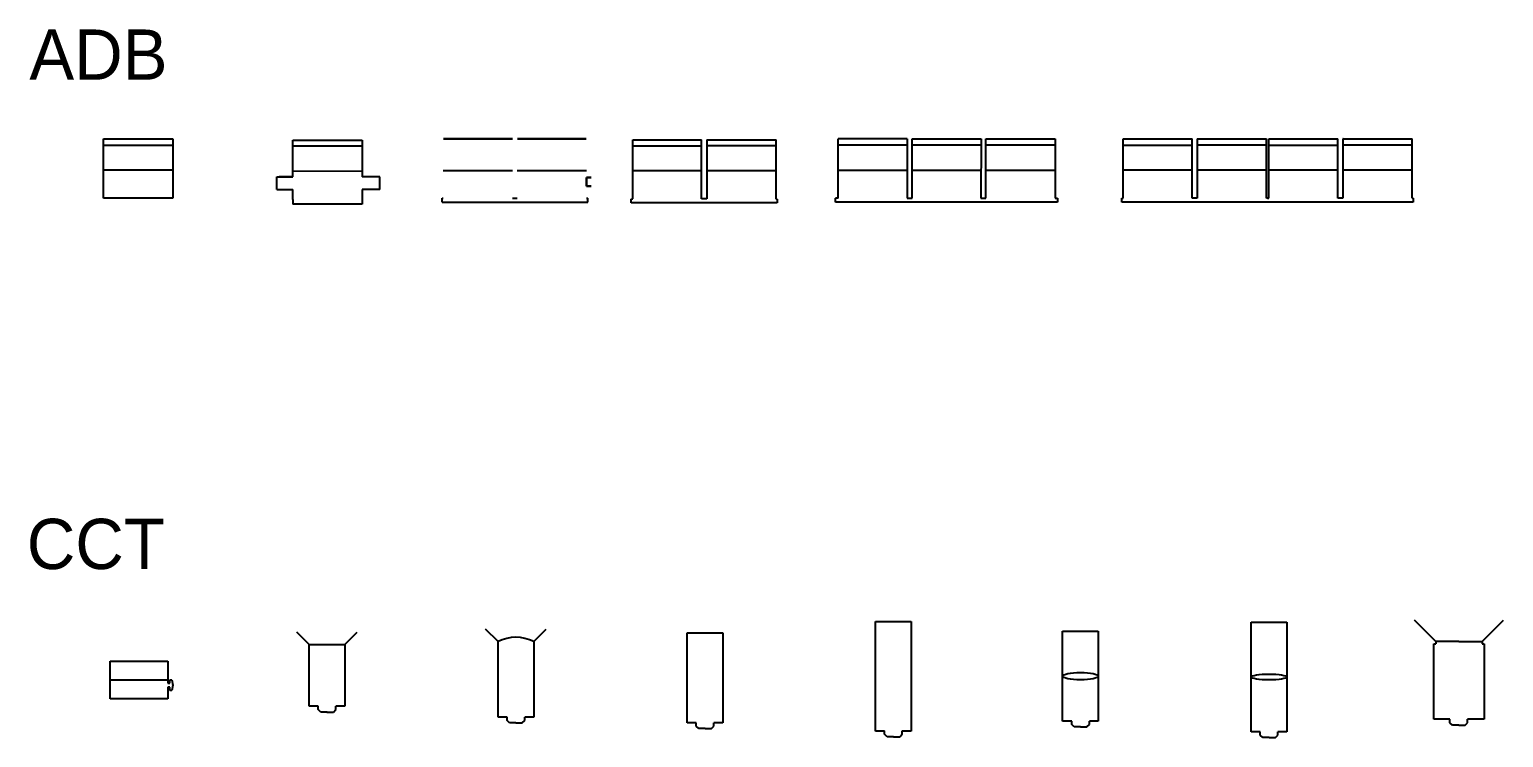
# Model space of a CAD drawing. Extents: x -17897 to 28333, y -5450 to 20354.
# Drawn here: x 767 to 6634, y 17380 to 20199 of the extents above; entities that cross this region are included whole.
import ezdxf
from ezdxf.enums import TextEntityAlignment as Align

# ---------------------------------------------------------------- set-up
doc = ezdxf.new("R2010")
doc.units = 0
doc.layers.get('0').update_dxf_attribs({"linetype": 'CONTINUOUS'})
doc.layers.add('LANTERNS', color=7, linetype='CONTINUOUS')

# ---------------------------------------------------------------- blocks, each defined once
blk = doc.blocks.new('AC1001-2x2')
at = {"linetype": 'Continuous', "extrusion": (1.22461e-16, 1, 0)}
for p, q in [((-11.1, 154.2, -453), (-285.1, 154.2, -19)), ((-285.1, 154.2, -453), (-11.1, 154.2, -19)), ((-11.1, 154.2, -927), (-285.1, 154.2, -493)), ((-285.1, 154.2, -927), (-11.1, 154.2, -493)), ((282.9, 154.2, -453), (8.9, 154.2, -19)), ((8.9, 154.2, -453), (282.9, 154.2, -19)), ((282.9, 154.2, -927), (8.9, 154.2, -493)), ((8.9, 154.2, -927), (282.9, 154.2, -493))]:
    blk.add_line(p, q, dxfattribs=at)
for p, q in [((-286.1, 28.9, -74), (-10.1, 28.9, -74)), ((7.9, 28.9, -74), (283.9, 28.9, -74)), ((-291.1, -81.8, -173), (-286.1, -81.8, -109)), ((-10.1, -81.8, -285), (7.9, -81.8, -109)), ((283.9, -81.8, -109), (288.9, -81.8, -173))]:
    blk.add_line(p, q)
at = {"layer": 'LANTERNS', "extrusion": (0, 0, -1)}
for p, q in [((283.9, 0.7, -730.5), (283.9, -34.3, -730.5)), ((283.9, 0.7, -730.5), (285.4, 0.7, -730.5)), ((283.9, 0.7, -256.5), (283.9, -34.3, -256.5)), ((283.9, 0.7, -256.5), (285.4, 0.7, -256.5)), ((285.9, 0.7, -719.5), (299.9, 0.7, -719.5)), ((299.9, 0.7, -646), (285.9, 0.7, -646)), ((285.9, 0.7, -245.5), (299.9, 0.7, -245.5)), ((299.9, 0.7, -172), (285.9, 0.7, -172)), ((285.4, -34.3, -730.5), (283.9, -34.3, -730.5)), ((285.4, -34.3, -256.5), (283.9, -34.3, -256.5)), ((285.9, -34.3, -719.5), (299.9, -34.3, -719.5)), ((299.9, -34.3, -646), (285.9, -34.3, -646)), ((285.9, -34.3, -245.5), (299.9, -34.3, -245.5)), ((299.9, -34.3, -172), (285.9, -34.3, -172))]:
    blk.add_line(p, q, dxfattribs=at)
at = {"layer": 'LANTERNS'}
for p, q in [((283.9, 0.7, -633.5), (285.4, 0.7, -633.5)), ((283.9, -34.3, -633.5), (283.9, 0.7, -633.5)), ((283.9, 0.7, -720), (283.9, -34.3, -720)), ((283.9, 0.7, -644), (283.9, -34.3, -644)), ((283.9, 0.7, -159.5), (285.4, 0.7, -159.5)), ((283.9, -34.3, -159.5), (283.9, 0.7, -159.5)), ((283.9, 0.7, -246), (283.9, -34.3, -246)), ((283.9, 0.7, -170), (283.9, -34.3, -170)), ((285.9, 0.7, -718), (299.9, 0.7, -718)), ((299.9, 0.7, -644.5), (285.9, 0.7, -644.5)), ((285.9, 0.7, -244), (299.9, 0.7, -244)), ((299.9, 0.7, -170.5), (285.9, 0.7, -170.5)), ((285.4, -34.3, -633.5), (283.9, -34.3, -633.5)), ((285.4, -34.3, -159.5), (283.9, -34.3, -159.5)), ((285.9, -34.3, -718), (299.9, -34.3, -718)), ((299.9, -34.3, -644.5), (285.9, -34.3, -644.5)), ((285.9, -34.3, -244), (299.9, -34.3, -244)), ((299.9, -34.3, -170.5), (285.9, -34.3, -170.5)), ((-291.1, -96.8, -647), (-291.1, -81.8, -647)), ((-291.1, -96.8, -647), (288.9, -96.8, -647)), ((288.9, -96.8, -647), (288.9, -81.8, -647))]:
    blk.add_line(p, q, dxfattribs=at)
at = {"layer": 'LANTERNS', "extrusion": (1.22461e-16, 1, 0)}
for p, q in [((283.9, 0.7, -730.5), (285.4, 0.7, -730.5)), ((283.9, 0.7, -720), (283.9, 0.7, -730.5)), ((283.9, 0.7, -633.5), (285.4, 0.7, -633.5)), ((283.9, 0.7, -633.5), (283.9, 0.7, -644)), ((283.9, 0.7, -256.5), (285.4, 0.7, -256.5)), ((283.9, 0.7, -246), (283.9, 0.7, -256.5)), ((283.9, 0.7, -159.5), (285.4, 0.7, -159.5)), ((283.9, 0.7, -159.5), (283.9, 0.7, -170)), ((285.4, 0.7, -730.5), (285.4, 0.7, -720)), ((285.4, 0.7, -644), (285.4, 0.7, -633.5)), ((285.4, 0.7, -256.5), (285.4, 0.7, -246)), ((285.4, 0.7, -170), (285.4, 0.7, -159.5)), ((285.9, 0.7, -719.5), (299.9, 0.7, -719.5)), ((285.9, 0.7, -718), (299.9, 0.7, -718)), ((299.9, 0.7, -644.5), (285.9, 0.7, -644.5)), ((299.9, 0.7, -646), (285.9, 0.7, -646)), ((285.9, 0.7, -245.5), (299.9, 0.7, -245.5)), ((285.9, 0.7, -244), (299.9, 0.7, -244)), ((299.9, 0.7, -170.5), (285.9, 0.7, -170.5)), ((299.9, 0.7, -172), (285.9, 0.7, -172)), ((300.4, 0.7, -717.5), (300.4, 0.7, -646.5)), ((300.4, 0.7, -243.5), (300.4, 0.7, -172.5)), ((301.9, 0.7, -717.5), (301.9, 0.7, -646.5)), ((301.9, 0.7, -243.5), (301.9, 0.7, -172.5))]:
    blk.add_line(p, q, dxfattribs=at)
at = {"layer": 'LANTERNS', "extrusion": (-1, 1.22461e-16, 0)}
for p, q in [((283.9, 0.7, -644), (283.9, -34.3, -644)), ((283.9, 0.7, -633.5), (283.9, 0.7, -644)), ((283.9, -34.3, -633.5), (283.9, 0.7, -633.5)), ((283.9, 0.7, -720), (283.9, -34.3, -720)), ((283.9, 0.7, -720), (283.9, 0.7, -730.5)), ((283.9, 0.7, -730.5), (283.9, -34.3, -730.5)), ((283.9, 0.7, -170), (283.9, -34.3, -170)), ((283.9, 0.7, -159.5), (283.9, 0.7, -170)), ((283.9, -34.3, -159.5), (283.9, 0.7, -159.5)), ((283.9, 0.7, -246), (283.9, -34.3, -246)), ((283.9, 0.7, -246), (283.9, 0.7, -256.5)), ((283.9, 0.7, -256.5), (283.9, -34.3, -256.5)), ((300.4, 0.7, -717.5), (300.4, 0.7, -646.5)), ((300.4, 0.7, -243.5), (300.4, 0.7, -172.5)), ((283.9, -34.3, -644), (283.9, -34.3, -633.5)), ((283.9, -34.3, -730.5), (283.9, -34.3, -720)), ((283.9, -34.3, -170), (283.9, -34.3, -159.5)), ((283.9, -34.3, -256.5), (283.9, -34.3, -246)), ((300.4, -34.3, -717.5), (300.4, -34.3, -646.5)), ((300.4, -34.3, -243.5), (300.4, -34.3, -172.5))]:
    blk.add_line(p, q, dxfattribs=at)
at = {"layer": 'LANTERNS', "extrusion": (1, -1.22461e-16, 0)}
for p, q in [((285.4, 0.7, -730.5), (285.4, 0.7, -720)), ((285.4, 0.7, -644), (285.4, 0.7, -633.5)), ((285.4, 0.7, -256.5), (285.4, 0.7, -246)), ((285.4, 0.7, -170), (285.4, 0.7, -159.5)), ((301.9, 0.7, -717.5), (301.9, 0.7, -646.5)), ((301.9, 0.7, -243.5), (301.9, 0.7, -172.5)), ((285.4, -34.3, -730.5), (285.4, -34.3, -720)), ((285.4, -34.3, -644), (285.4, -34.3, -633.5)), ((285.4, -34.3, -256.5), (285.4, -34.3, -246)), ((285.4, -34.3, -170), (285.4, -34.3, -159.5)), ((301.9, -34.3, -717.5), (301.9, -34.3, -646.5)), ((301.9, -34.3, -243.5), (301.9, -34.3, -172.5))]:
    blk.add_line(p, q, dxfattribs=at)
at = {"layer": 'LANTERNS', "extrusion": (-1.22461e-16, -1, 0)}
for p, q in [((283.9, -34.3, -730.5), (283.9, -34.3, -720)), ((285.4, -34.3, -730.5), (283.9, -34.3, -730.5)), ((283.9, -34.3, -644), (283.9, -34.3, -633.5)), ((285.4, -34.3, -633.5), (283.9, -34.3, -633.5)), ((283.9, -34.3, -256.5), (283.9, -34.3, -246)), ((285.4, -34.3, -256.5), (283.9, -34.3, -256.5)), ((283.9, -34.3, -170), (283.9, -34.3, -159.5)), ((285.4, -34.3, -159.5), (283.9, -34.3, -159.5)), ((285.4, -34.3, -730.5), (285.4, -34.3, -720)), ((285.4, -34.3, -644), (285.4, -34.3, -633.5)), ((285.4, -34.3, -256.5), (285.4, -34.3, -246)), ((285.4, -34.3, -170), (285.4, -34.3, -159.5)), ((285.9, -34.3, -718), (299.9, -34.3, -718)), ((285.9, -34.3, -719.5), (299.9, -34.3, -719.5)), ((299.9, -34.3, -646), (285.9, -34.3, -646)), ((299.9, -34.3, -644.5), (285.9, -34.3, -644.5)), ((285.9, -34.3, -244), (299.9, -34.3, -244)), ((285.9, -34.3, -245.5), (299.9, -34.3, -245.5)), ((299.9, -34.3, -172), (285.9, -34.3, -172)), ((299.9, -34.3, -170.5), (285.9, -34.3, -170.5)), ((300.4, -34.3, -717.5), (300.4, -34.3, -646.5)), ((300.4, -34.3, -243.5), (300.4, -34.3, -172.5)), ((301.9, -34.3, -717.5), (301.9, -34.3, -646.5)), ((301.9, -34.3, -243.5), (301.9, -34.3, -172.5)), ((-291.1, -96.8, -714), (288.9, -96.8, -714)), ((-291.1, -96.8, -717), (288.9, -96.8, -717)), ((-291.1, -96.8, -717), (-291.1, -96.8, -714)), ((288.9, -96.8, -717), (288.9, -96.8, -714))]:
    blk.add_line(p, q, dxfattribs=at)
at = {"layer": 'LANTERNS', "extrusion": (1.22461e-16, 1, 0)}
for centre, radius, start, end in [((-285.9, -720, 0.7), 2, 0, 90), ((-285.9, -644, 0.7), 2, 270, 0), ((-285.9, -720, 0.7), 2, 0, 90), ((-285.9, -644, 0.7), 2, 270, 0), ((-285.9, -246, 0.7), 2, 0, 90), ((-285.9, -170, 0.7), 2, 270, 0), ((-285.9, -246, 0.7), 2, 0, 90), ((-285.9, -170, 0.7), 2, 270, 0), ((-285.9, -720, 0.7), 0.5, 0, 90), ((-285.9, -644, 0.7), 0.5, 270, 0), ((-285.9, -720, 0.7), 0.5, 0, 90), ((-285.9, -644, 0.7), 0.5, 270, 0), ((-285.9, -246, 0.7), 0.5, 0, 90), ((-285.9, -170, 0.7), 0.5, 270, 0), ((-285.9, -246, 0.7), 0.5, 0, 90), ((-285.9, -170, 0.7), 0.5, 270, 0), ((-299.9, -717.5, 0.7), 2, 180, 270), ((-299.9, -717.5, 0.7), 0.5, 180, 270), ((-299.9, -646.5, 0.7), 2, 90, 180), ((-299.9, -646.5, 0.7), 0.5, 90, 180), ((-299.9, -243.5, 0.7), 2, 180, 270), ((-299.9, -243.5, 0.7), 0.5, 180, 270), ((-299.9, -172.5, 0.7), 2, 90, 180), ((-299.9, -172.5, 0.7), 0.5, 90, 180), ((-285.9, -720, -34.3), 2, 0, 90), ((-285.9, -644, -34.3), 2, 270, 0), ((-285.9, -246, -34.3), 2, 0, 90), ((-285.9, -170, -34.3), 2, 270, 0), ((-285.9, -720, -34.3), 0.5, 0, 90), ((-285.9, -644, -34.3), 0.5, 270, 0), ((-285.9, -246, -34.3), 0.5, 0, 90), ((-285.9, -170, -34.3), 0.5, 270, 0)]:
    blk.add_arc(centre, radius, start, end, dxfattribs=at)
at = {"layer": 'LANTERNS', "extrusion": (-1.22461e-16, -1, 0)}
for centre, radius, start, end in [((299.9, -717.5, -0.7), 2, 270, 0), ((299.9, -717.5, -0.7), 0.5, 270, 0), ((299.9, -646.5, -0.7), 0.5, 0, 90), ((299.9, -646.5, -0.7), 2, 0, 90), ((299.9, -243.5, -0.7), 2, 270, 0), ((299.9, -243.5, -0.7), 0.5, 270, 0), ((299.9, -172.5, -0.7), 0.5, 0, 90), ((299.9, -172.5, -0.7), 2, 0, 90), ((285.9, -720, 34.3), 2, 90, 180), ((285.9, -644, 34.3), 2, 180, 270), ((285.9, -246, 34.3), 2, 90, 180), ((285.9, -170, 34.3), 2, 180, 270), ((285.9, -720, 34.3), 0.5, 90, 180), ((285.9, -644, 34.3), 0.5, 180, 270), ((285.9, -246, 34.3), 0.5, 90, 180), ((285.9, -170, 34.3), 0.5, 180, 270), ((299.9, -717.5, 34.3), 0.5, 270, 0), ((299.9, -717.5, 34.3), 2, 270, 0), ((299.9, -646.5, 34.3), 0.5, 0, 90), ((299.9, -646.5, 34.3), 2, 0, 90), ((299.9, -717.5, 34.3), 2, 270, 0), ((299.9, -717.5, 34.3), 0.5, 270, 0), ((299.9, -646.5, 34.3), 0.5, 0, 90), ((299.9, -646.5, 34.3), 2, 0, 90), ((299.9, -243.5, 34.3), 0.5, 270, 0), ((299.9, -243.5, 34.3), 2, 270, 0), ((299.9, -172.5, 34.3), 0.5, 0, 90), ((299.9, -172.5, 34.3), 2, 0, 90), ((299.9, -243.5, 34.3), 2, 270, 0), ((299.9, -243.5, 34.3), 0.5, 270, 0), ((299.9, -172.5, 34.3), 0.5, 0, 90), ((299.9, -172.5, 34.3), 2, 0, 90)]:
    blk.add_arc(centre, radius, start, end, dxfattribs=at)
at = {"flags": 4}
for tag, width, p, p2 in [('COLOUR1', 0.784865, (-272.7, 43.1), (-24.1, 43.1)), ('COLOUR2', 0.734847, (22.6, 43.1), (267.5, 43.1)), ('COLOUR3', 0.745622, (-272.7, -69), (-24.1, -69)), ('COLOUR4', 0.734847, (22.6, -69), (267.5, -69))]:
    blk.add_attdef(tag, text='', height=50, dxfattribs=dict(at, width=width)).set_placement(p, p2, align=Align.FIT)
blk = doc.blocks.new('AC1001')
for p, q in [((-138, -159.8, -103), (-138, 76.2, -12)), ((-138, 76.2, -12), (138, 76.2, -12)), ((138, 76.2, -12), (138, -159.8, -103)), ((-138, 52.2, -12), (138, 52.2, -12)), ((138, -47.4, -347), (-138, -47.4, -347)), ((138, -159.8, -103), (-138, -159.8, -103))]:
    blk.add_line(p, q)
at = {"width": 0.974118}
blk.add_attdef('COLOUR', text='', height=50, dxfattribs=at).set_placement((-138, -41.8, -57.5), (138, -41.8, -57.5), align=Align.FIT)
blk = doc.blocks.new('AC1001x2Horiz')
for p, q in [((-281.8, -159.7, -111.6), (-281.8, 75.3, -21)), ((-281.8, 75.3, -21), (-7.8, 75.3, -20.5)), ((-7.8, -159.7, -111.6), (-7.8, 75.3, -21)), ((12.2, 75.3, -20), (12.2, -159.7, -110.6)), ((13.2, 75.3, -20.5), (12.2, 75.3, -20)), ((13.2, 75.3, -20.5), (288.2, 75.3, -20)), ((288.2, -160.7, -111), (288.2, 75.3, -20)), ((-281.8, 51.3, -20), (-7.8, 51.3, -20)), ((288.2, 51.3, -20), (12.2, 51.3, -20)), ((-7.8, -48.7, -76), (-281.8, -48.7, -76)), ((288.2, -48.7, -76), (12.2, -48.7, -76)), ((-287.8, -160.7, -175), (-281.8, -159.7, -111.6)), ((-287.8, -175.7, -175), (-287.8, -160.7, -175)), ((292.2, -175.7, -175), (-287.8, -175.7, -175)), ((12.2, -159.7, -111.6), (-7.8, -159.7, -111.6)), ((292.2, -160.7, -175), (288.2, -160.7, -111)), ((292.2, -160.7, -175), (292.2, -175.7, -175))]:
    blk.add_line(p, q)
at = {"width": 0.865263}
blk.add_attdef('COLOUR1', text='', height=50, dxfattribs=at).set_placement((-281.8, -42.2, -66.3), (-7.8, -42.2, -66.3), align=Align.FIT)
at = {"width": 0.828001}
blk.add_attdef('COLOUR2', text='', height=50, rotation=359.8962, dxfattribs=at).set_placement((12.2, -42.2, -65.3), (288.2, -42.7, -65.3), align=Align.FIT)
blk = doc.blocks.new('AC1001x2Vert')
for p, q in [((-135, 76.6, -18), (141, 76.6, -18)), ((-135, -69.4, -74.3), (-135, 76.6, -18)), ((141, 76.6, -18), (141, -69.4, -18)), ((141, 53, -454.6), (-135, 53, -454.6)), ((141, -47, -354), (-135, -47.4, -74)), ((-199, -119.4, -27), (-199, -69.4, -27)), ((-199, -69.4, -27), (-135, -69.4, -27)), ((-135, -69.4, -27), (-190, -69.4, -27)), ((211, -69.4, -27), (141, -69.4, -27)), ((211, -119.4, -27), (211, -69.4, -27)), ((-199, -119.4, -27), (-135, -119.4, -27)), ((-135, -159.4, -109), (-135, -119.4, -93.6)), ((-135, -159.4, -109), (-135, -178.4, -109)), ((211, -119.4, -27), (141, -119.4, -27)), ((141, -119.4, -18), (141, -178.4, -18)), ((141, -178.4, -18), (-135, -178.4, -18))]:
    blk.add_line(p, q)
at = {"flags": 4}
for tag, width, p, p2 in [('COLOUR1', 0.848584, (-131, -28.1), (137.7, -28.1)), ('COLOUR2', 0.806155, (-131, -143.5), (137.7, -143.5))]:
    blk.add_attdef(tag, text='', height=50, dxfattribs=dict(at, width=width)).set_placement(p, p2, align=Align.FIT)
blk = doc.blocks.new('AC1001x3Horiz')
for p, q in [((-435, -71, -114), (-435, 165, -21.8)), ((-161, 165, -23), (-435, 165, -23)), ((-435, 141.3, -23), (-161, 141.3, -23)), ((-161, 165, -21.8), (-161, -70, -113.6)), ((-141, -70, -113.6), (-141, 165, -23)), ((-141, 165, -23), (134, 165, -22)), ((-141, 141.3, -23), (133.9, 141.3, -23)), ((134, 165, -22), (133, -70, -113.6)), ((153, -70, -113.6), (153, 165, -23)), ((153, 165, -23), (428, 165, -22)), ((153, 141.3, -23), (428, 141.3, -23)), ((428, 165, -22), (428, -70.1, -22)), ((-435, 41.3, -79), (-161, 41.3, -79)), ((-141, 41.3, -79), (133.5, 41.3, -79)), ((153, 41.3, -79), (428, 41.3, -79)), ((-446, -86, -175), (-446, -71, -175)), ((-435, -71, -173.1), (-446, -71, -175)), ((438, -86, -175), (-446, -86, -175)), ((-161, -70, -113.6), (-141, -70, -113.6)), ((133, -70, -113.6), (153, -70, -113.6)), ((428, -70.1, -119.2), (438, -71, -175)), ((438, -71, -175), (438, -86, -175))]:
    blk.add_line(p, q)
at = {"flags": 4}
for tag, width, p, p2 in [('COLOUR1', 0.865263, (-435, 47.5, -67.7), (-161, 47.5, -67.7)), ('COLOUR2', 0.8235, (-141, 47.5, -68.3), (133.5, 47.5, -68.3))]:
    blk.add_attdef(tag, text='', height=50, dxfattribs=dict(at, width=width)).set_placement(p, p2, align=Align.FIT)
at = {"width": 0.825, "flags": 4}
blk.add_attdef('COLOUR3', text='', height=50, rotation=359.99053, dxfattribs=at).set_placement((153, 47.5, -68.3), (428, 47.5, -68.3), align=Align.FIT)
blk = doc.blocks.new('AC1001x4Horiz')
for p, q in [((-281.8, -160.7, -112), (-281.8, 75.3, -21)), ((-281.8, 75.3, -21), (-7.8, 75.3, -20.5)), ((-7.8, -159.7, -111.6), (-7.8, 75.3, -21)), ((12.2, 75.3, -20), (12.2, -159.7, -110.6)), ((13.2, 75.3, -20.5), (12.2, 75.3, -20)), ((13.2, 75.3, -20.5), (288.2, 75.3, -20)), ((288.2, -160.7, -111), (288.2, 75.3, -20)), ((298.2, -160.7, -112), (298.2, 75.3, -21)), ((298.2, 75.3, -21), (572.2, 75.3, -20.5)), ((572.2, -159.7, -111.6), (572.2, 75.3, -21)), ((592.2, 75.3, -20), (592.2, -159.7, -110.6)), ((593.2, 75.3, -20.5), (592.2, 75.3, -20)), ((593.2, 75.3, -20.5), (868.2, 75.3, -20)), ((868.2, -160.7, -111), (868.2, 75.3, -20)), ((-281.8, 51.3, -20), (-7.8, 51.3, -20)), ((288.2, 51.3, -20), (12.2, 51.3, -20)), ((298.2, 51.3, -20), (572.2, 51.3, -20)), ((868.2, 51.3, -20), (592.2, 51.3, -20)), ((-7.8, -48.7, -76), (-281.8, -48.7, -76)), ((288.2, -48.7, -76), (12.2, -48.7, -76)), ((572.2, -48.7, -76), (298.2, -48.7, -76)), ((868.2, -48.7, -76), (592.2, -48.7, -76)), ((-287.8, -175.7, -175), (-287.8, -160.7, -175)), ((-287.8, -160.7, -175), (-281.8, -160.7, -175)), ((292.2, -175.7, -175), (-287.8, -175.7, -175)), ((12.2, -159.7, -111.6), (-7.8, -159.7, -111.6)), ((292.2, -160.7, -175), (288.2, -160.7, -111)), ((292.2, -160.7, -175), (298.2, -160.7, -175)), ((872.2, -175.7, -175), (292.2, -175.7, -175)), ((592.2, -159.7, -111.6), (572.2, -159.7, -111.6)), ((872.2, -160.7, -175), (868.2, -160.7, -111)), ((872.2, -160.7, -175), (872.2, -175.7, -175))]:
    blk.add_line(p, q)
at = {"width": 0.865263}
blk.add_attdef('COLOUR1', text='', height=50, dxfattribs=at).set_placement((-281.8, -42.2, -66.3), (-7.8, -42.2, -66.3), align=Align.FIT)
at = {"width": 0.828001}
blk.add_attdef('COLOUR2', text='', height=50, rotation=359.8962, dxfattribs=at).set_placement((12.2, -42.2, -65.3), (288.2, -42.7, -65.3), align=Align.FIT)
at = {"flags": 4}
for tag, width, p, p2 in [('COLOUR3', 0.822, (298.2, -43.2, -76), (572.2, -43.2, -76)), ('COLOUR4', 0.828, (592.2, -43.2, -76), (868.2, -43.2, -76))]:
    blk.add_attdef(tag, text='', height=50, dxfattribs=dict(at, width=width)).set_placement(p, p2, align=Align.FIT)
blk = doc.blocks.new('MinuetteFlood')
for p, q in [((-112, -75.2), (-112, 74.8)), ((-112, 74.8), (118, 74.8)), ((118, 74.8), (118, -12.5)), ((-112, -0.2), (118, -0.2)), ((118, -28.5), (118, -75.2)), ((118, -75.2), (-112, -75.2))]:
    blk.add_line(p, q)
at = {"layer": 'LANTERNS'}
for p, q in [((125.6, -12.5), (125.6, 0.7)), ((125.6, 0.7), (133, 0.7)), ((133, 0.7), (137, -20.5)), ((118, -12.5), (125.6, -12.5)), ((125.6, -28.5), (118, -28.5)), ((125.6, -41.7), (125.6, -28.5)), ((133, -41.7), (125.6, -41.7)), ((137, -20.5), (133, -41.7))]:
    blk.add_line(p, q, dxfattribs=at)
at = {"width": 0.811765, "flags": 4}
blk.add_attdef('COLOUR', text='', height=50, dxfattribs=at).set_placement((-112, 7.3), (118, 7.3), align=Align.FIT)
blk = doc.blocks.new('MinuetteF')
for p, q in [((-70, 141.4), (-119.5, 190.9)), ((72, 141.4), (121.5, 190.9)), ((-70, 141.4), (72, 141.4)), ((-70, -104.6), (-70, 141.4)), ((72, 141.4), (72, -104.6)), ((-33.9, -104.6), (-70, -104.6)), ((-33.9, -117.7), (-33.9, -104.5)), ((36.3, -117.7), (36.3, -104.5)), ((72, -104.6), (36.3, -104.6)), ((-23.9, -127.7), (-33.9, -117.7)), ((1.4, -127.7), (-23.9, -127.7)), ((1, -127.7), (26.3, -127.7)), ((26.3, -127.7), (36.3, -117.7))]:
    blk.add_line(p, q)
at = {"width": 0.501176, "flags": 4}
blk.add_attdef('COLOUR', text='', height=50, rotation=360, dxfattribs=at).set_placement((-70, 18.4), (72, 18.4), align=Align.FIT)
blk = doc.blocks.new('MinuettePC')
for p, q in [((-68.2, 152.8), (-117.7, 202.3)), ((73.8, 152.8), (123.3, 202.3)), ((-68.2, -148.2), (-68.2, 152.8)), ((73.8, 152.8), (73.8, -148.2)), ((-32.1, -148.2), (-68.2, -148.2)), ((-32.1, -161.2), (-32.1, -148)), ((-22.1, -171.2), (-32.1, -161.2)), ((3.2, -171.2), (-22.1, -171.2)), ((2.8, -171.2), (28.1, -171.2)), ((28.1, -171.2), (38.1, -161.2)), ((38.1, -161.2), (38.1, -148)), ((73.8, -148.2), (38.1, -148.2))]:
    blk.add_line(p, q)
blk.add_arc((2.8, 11.6), 158.1, 63.30723, 116.69277)
at = {"width": 0.501176}
blk.add_attdef('COLOUR', text='', height=50, rotation=360, dxfattribs=at).set_placement((-68.2, 2.3), (73.8, 2.3), align=Align.FIT)
blk = doc.blocks.new('Minuette26')
for p, q in [((-65.3, 187.4), (76.7, 187.4)), ((-65.3, -170.6), (-65.3, 187.4)), ((76.7, 187.4), (76.7, -170.6)), ((-29.2, -170.6), (-65.3, -170.6)), ((-29.2, -183.6), (-29.2, -170.4)), ((41, -183.6), (41, -170.4)), ((76.7, -170.6), (41, -170.6)), ((-19.2, -193.6), (-29.2, -183.6)), ((6.1, -193.6), (-19.2, -193.6)), ((5.7, -193.6), (31, -193.6)), ((31, -193.6), (41, -183.6))]:
    blk.add_line(p, q)
for tag, width, p, p2 in [('COLOUR', 0.501176, (-65.3, 109.4), (76.7, 109.4)), ('GOBO/IRIS', 0.355, (-65.3, 8.4), (76.7, 8.4))]:
    blk.add_attdef(tag, text='', height=50, rotation=360, dxfattribs=dict(width=width)).set_placement(p, p2, align=Align.FIT)
blk = doc.blocks.new('Minuette21-36')
for p, q in [((-65.7, 232.6), (76.3, 232.6)), ((-65.7, -203.4), (-65.7, 232.6)), ((76.3, 232.6), (76.3, -203.4)), ((-29.6, -203.4), (-65.7, -203.4)), ((-29.6, -216.4), (-29.6, -203.2)), ((-19.6, -226.4), (-29.6, -216.4)), ((5.7, -226.4), (-19.6, -226.4)), ((5.3, -226.4), (30.6, -226.4)), ((30.6, -226.4), (40.6, -216.4)), ((40.6, -216.4), (40.6, -203.2)), ((76.3, -203.4), (40.6, -203.4))]:
    blk.add_line(p, q)
at = {"width": 0.492229, "flags": 4}
blk.add_attdef('COLOUR', text='', height=50, dxfattribs=at).set_placement((-63.8, 134.8), (75.6, 134.8), align=Align.FIT)
at = {"width": 0.355, "flags": 4}
blk.add_attdef('GOBO/IRIS', text='', height=50, rotation=360, dxfattribs=at).set_placement((-65.7, 14.6), (76.3, 14.6), align=Align.FIT)
blk = doc.blocks.new('MIN2136')
for p, q in [((-0.0696, 0.3159), (0.0724, 0.3159)), ((-0.0696, -0.1201), (-0.0696, 0.3159)), ((0.0724, 0.3159), (0.0724, -0.1201)), ((-0.0335, -0.1201), (-0.0696, -0.1201)), ((-0.0335, -0.1331), (-0.0335, -0.1199)), ((-0.0235, -0.1431), (-0.0335, -0.1331)), ((0.0019, -0.1431), (-0.0235, -0.1431)), ((0.0014, -0.1431), (0.0268, -0.1431)), ((0.0268, -0.1431), (0.0368, -0.1331)), ((0.0368, -0.1331), (0.0368, -0.1199)), ((0.0724, -0.1201), (0.0368, -0.1201))]:
    blk.add_line(p, q)
blk = doc.blocks.new('MinuetteCond17-36')
blk.add_ellipse((0.5, 34.2), major_axis=(-71, 0), ratio=0.164418)
at = {"xscale": 1000, "yscale": 1000, "zscale": 1000}
blk.add_blockref('MIN2136', (-1, -63.8), dxfattribs=at)
at = {"flags": 4}
for tag, width, p, p2 in [('COLOUR', 0.488093, (-68.7, 114.6), (69.6, 114.6)), ('GOBO/IRIS', 0.342803, (-67.6, -55.2), (69.6, -55.2))]:
    blk.add_attdef(tag, text='', height=50, dxfattribs=dict(at, width=width)).set_placement(p, p2, align=Align.FIT)
blk = doc.blocks.new('MINUET26')
for p, q in [((-0.0696, 0.2263), (0.0724, 0.2263)), ((-0.0696, -0.1317), (-0.0696, 0.2263)), ((0.0724, 0.2263), (0.0724, -0.1317)), ((-0.0335, -0.1317), (-0.0696, -0.1317)), ((-0.0335, -0.1447), (-0.0335, -0.1315)), ((-0.0235, -0.1547), (-0.0335, -0.1447)), ((0.0019, -0.1547), (-0.0235, -0.1547)), ((0.0014, -0.1547), (0.0268, -0.1547)), ((0.0268, -0.1547), (0.0368, -0.1447)), ((0.0368, -0.1447), (0.0368, -0.1315)), ((0.0724, -0.1317), (0.0368, -0.1317))]:
    blk.add_line(p, q)
blk = doc.blocks.new('MinuetteCond30-48')
blk.add_ellipse((3.7, 7.6), major_axis=(-71, 0), ratio=0.209995)
at = {"xscale": 1000, "yscale": 1000, "zscale": 1000}
blk.add_blockref('MINUET26', (2.3, -39.7), dxfattribs=at)
at = {"flags": 4}
for tag, width, p, p2 in [('COLOUR', 0.494423, (-66.4, 75.3), (73.7, 75.3)), ('GOBO/IRIS', 0.299143, (-57.6, -63.7), (62, -63.7))]:
    blk.add_attdef(tag, text='', height=50, dxfattribs=dict(at, width=width)).set_placement(p, p2, align=Align.FIT)
blk = doc.blocks.new('StarletteF-1Kw')
for p, q in [((-86.1, 153.3), (-171, 238.2)), ((98.9, 153.3), (183.7, 238.2)), ((-93.6, -156.7), (-93.6, 143.3)), ((-93.6, 143.3), (-86.1, 143.3)), ((6.4, 153.3), (-86.1, 153.3)), ((-86.1, 153.3), (-86.1, 143.3)), ((6.4, 153.3), (98.9, 153.3)), ((98.9, 153.3), (98.9, 143.3)), ((98.9, 143.3), (106.4, 143.3)), ((106.4, 143.3), (106.4, -156.7)), ((-29.7, -156.7), (-93.6, -156.7)), ((-29.7, -170.4), (-29.7, -156.7)), ((-19.7, -180.4), (-29.7, -170.4)), ((30.5, -180.4), (40.5, -170.4)), ((40.5, -170.4), (40.5, -156.7)), ((106.4, -156.7), (40.5, -156.7)), ((5.6, -180.4), (-19.7, -180.4)), ((5.2, -180.4), (30.5, -180.4))]:
    blk.add_line(p, q)
at = {"width": 0.705882}
blk.add_attdef('COLOUR', text='', height=50, dxfattribs=at).set_placement((-93.6, -6.7), (106.4, -6.7), align=Align.FIT)

msp = doc.modelspace()

# ---------------------------------------------------------------- block references
at = {"layer": 'LANTERNS', "color": 0}
for name, p in [('AC1001', (1200, 19687.1, -6)), ('AC1001x2Vert', (1950, 19681.8, -1.9)), ('AC1001-2x2', (2700, 19609.1)), ('AC1001x2Horiz', (3450, 19684.7, 1.7)), ('AC1001x3Horiz', (4420.9, 19598.3, 3.8)), ('AC1001x4Horiz', (5401.8, 19688, 95)), ('Minuette21-36', (4200, 17609.1)), ('MinuetteCond17-36', (5700, 17586.6)), ('StarletteF-1Kw', (6450, 17609.1)), ('MinuetteF', (1950, 17609.1)), ('MinuettePC', (2700, 17609.1)), ('Minuette26', (3450, 17609.1)), ('MinuetteCond30-48', (4946.3, 17616.4)), ('MinuetteFlood', (1200, 17609.1))]:
    msp.add_blockref(name, p, dxfattribs=at)

# ---------------------------------------------------------------- texts
at = {"color": 0}
for s, p in [('ADB', (766.4, 19999.5)), ('CCT', (756.2, 18050.8))]:
    msp.add_text(s, height=200, dxfattribs=at).set_placement(p)

doc.saveas('drawing.dxf')
